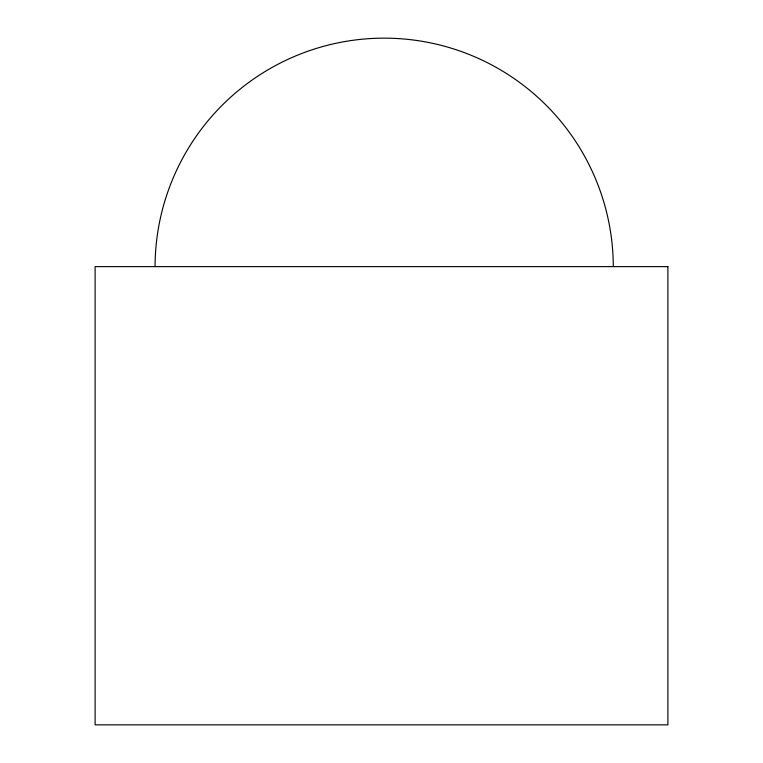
<?xml version="1.0" encoding="UTF-8"?>
<svg xmlns="http://www.w3.org/2000/svg" width="763" height="763" viewBox="0 0 763 763"><rect width="100%" height="100%" fill="white"/><g stroke="black" fill="none" stroke-linecap="round" stroke-linejoin="round"><path stroke-width="1.14" d="M155.061 266.096A229.119 229.119 0 0 1 384.18 38.15A229.119 229.119 0 0 1 613.29 266.096M667.892 266.621L95.108 266.621L95.108 724.85L667.892 724.85L667.892 266.621"/></g></svg>
